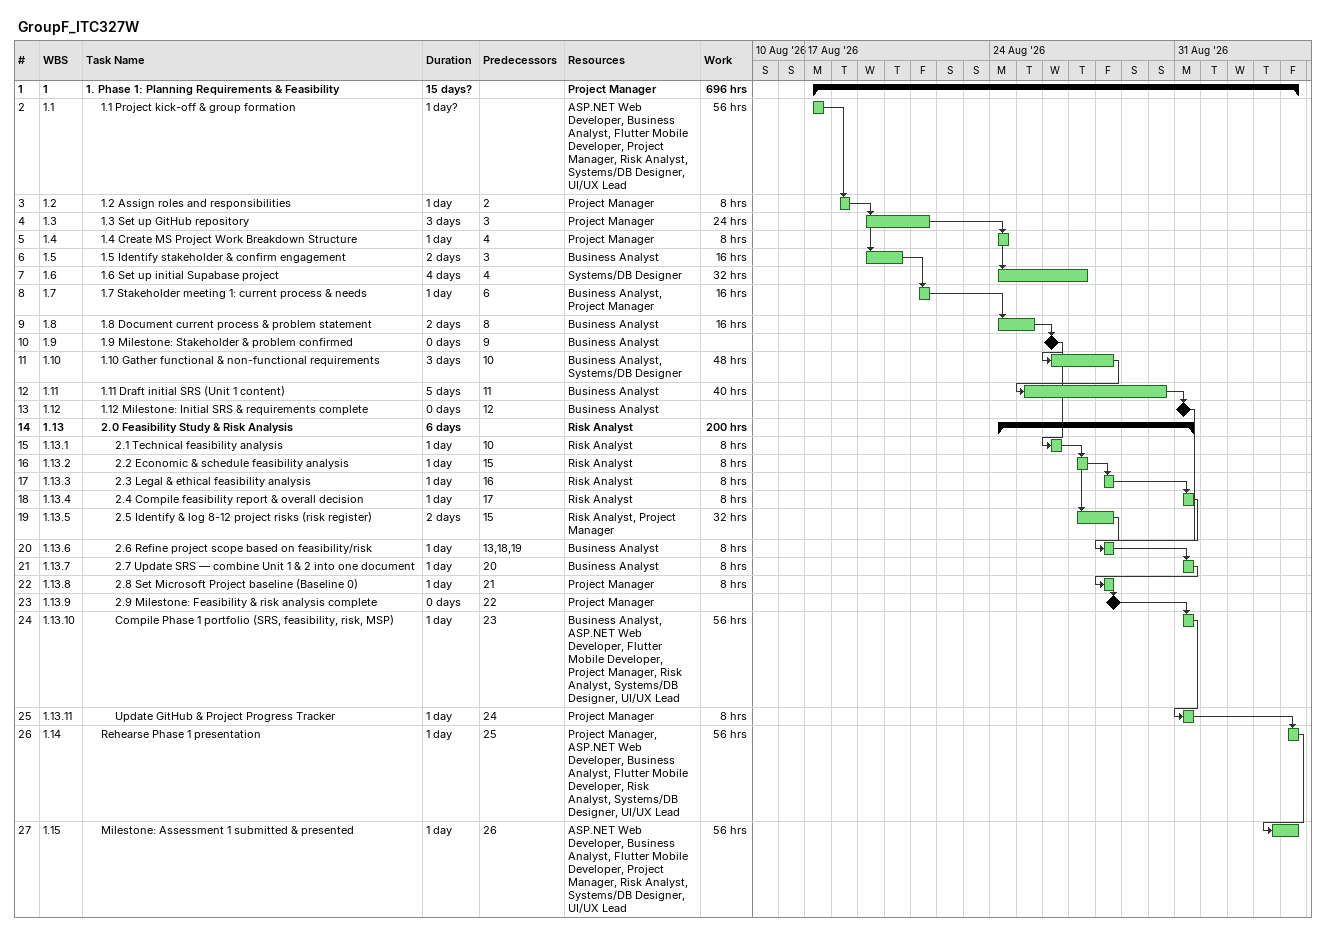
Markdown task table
GroupF_ITC327W

| ID | WBS | Task | Duration | Start | Finish | Predecessors | Resources | Work (h) |
|---|---|---|---|---|---|---|---|---|
| 1 | 1 | **1. Phase 1: Planning Requirements & Feasibility** | 15d? | 2026-08-17 | 2026-09-04 |  | Project Manager | 696 |
| 2 | 1.1 | 1.1 Project kick-off & group formation | 1d? | 2026-08-17 | 2026-08-17 |  | ASP.NET Web Developer, Business Analyst, Flutter Mobile Developer, Project Manager, Risk Analyst, Systems/DB Designer, UI/UX Lead | 56 |
| 3 | 1.2 | 1.2 Assign roles and responsibilities | 1d | 2026-08-18 | 2026-08-18 | 2 | Project Manager | 8 |
| 4 | 1.3 | 1.3 Set up GitHub repository | 3d | 2026-08-19 | 2026-08-21 | 3 | Project Manager | 24 |
| 5 | 1.4 | 1.4 Create MS Project Work Breakdown Structure | 1d | 2026-08-24 | 2026-08-24 | 4 | Project Manager | 8 |
| 6 | 1.5 | 1.5 Identify stakeholder & confirm engagement | 2d | 2026-08-19 | 2026-08-20 | 3 | Business Analyst | 16 |
| 7 | 1.6 | 1.6 Set up initial Supabase project | 4d | 2026-08-24 | 2026-08-27 | 4 | Systems/DB Designer | 32 |
| 8 | 1.7 | 1.7 Stakeholder meeting 1: current process & needs | 1d | 2026-08-21 | 2026-08-21 | 6 | Business Analyst, Project Manager | 16 |
| 9 | 1.8 | 1.8 Document current process & problem statement | 2d | 2026-08-24 | 2026-08-25 | 8 | Business Analyst | 16 |
| 10 | 1.9 | 1.9 Milestone: Stakeholder & problem confirmed | 0d | 2026-08-26 | 2026-08-26 | 9 | Business Analyst |  |
| 11 | 1.10 | 1.10 Gather functional & non-functional requirements | 3d | 2026-08-26 | 2026-08-28 | 10 | Business Analyst, Systems/DB Designer | 48 |
| 12 | 1.11 | 1.11 Draft initial SRS (Unit 1 content) | 5d | 2026-08-25 | 2026-08-30 | 11 | Business Analyst | 40 |
| 13 | 1.12 | 1.12 Milestone: Initial SRS & requirements complete | 0d | 2026-08-31 | 2026-08-31 | 12 | Business Analyst |  |
| 14 | 1.13 | **2.0 Feasibility Study & Risk Analysis** | 6d | 2026-08-24 | 2026-08-31 |  | Risk Analyst | 200 |
| 15 | 1.13.1 | 2.1 Technical feasibility analysis | 1d | 2026-08-26 | 2026-08-26 | 10 | Risk Analyst | 8 |
| 16 | 1.13.2 | 2.2 Economic & schedule feasibility analysis | 1d | 2026-08-27 | 2026-08-27 | 15 | Risk Analyst | 8 |
| 17 | 1.13.3 | 2.3 Legal & ethical feasibility analysis | 1d | 2026-08-28 | 2026-08-28 | 16 | Risk Analyst | 8 |
| 18 | 1.13.4 | 2.4 Compile feasibility report & overall decision | 1d | 2026-08-31 | 2026-08-31 | 17 | Risk Analyst | 8 |
| 19 | 1.13.5 | 2.5 Identify & log 8-12 project risks (risk register) | 2d | 2026-08-27 | 2026-08-28 | 15 | Risk Analyst, Project Manager | 32 |
| 20 | 1.13.6 | 2.6 Refine project scope based on feasibility/risk | 1d | 2026-08-28 | 2026-08-28 | 13, 18, 19 | Business Analyst | 8 |
| 21 | 1.13.7 | 2.7 Update SRS — combine Unit 1 & 2 into one document | 1d | 2026-08-31 | 2026-08-31 | 20 | Business Analyst | 8 |
| 22 | 1.13.8 | 2.8 Set Microsoft Project baseline (Baseline 0) | 1d | 2026-08-28 | 2026-08-28 | 21 | Project Manager | 8 |
| 23 | 1.13.9 | 2.9 Milestone: Feasibility & risk analysis complete | 0d | 2026-08-28 | 2026-08-28 | 22 | Project Manager |  |
| 24 | 1.13.10 | Compile Phase 1 portfolio (SRS, feasibility, risk, MSP) | 1d | 2026-08-31 | 2026-08-31 | 23 | Business Analyst, ASP.NET Web Developer, Flutter Mobile Developer, Project Manager, Risk Analyst, Systems/DB Designer, UI/UX Lead | 56 |
| 25 | 1.13.11 | Update GitHub & Project Progress Tracker | 1d | 2026-08-31 | 2026-08-31 | 24 | Project Manager | 8 |
| 26 | 1.14 | Rehearse Phase 1 presentation | 1d | 2026-09-04 | 2026-09-04 | 25 | Project Manager, ASP.NET Web Developer, Business Analyst, Flutter Mobile Developer, Risk Analyst, Systems/DB Designer, UI/UX Lead | 56 |
| 27 | 1.15 | Milestone: Assessment 1 submitted & presented | 1d | 2026-09-03 | 2026-09-04 | 26 | ASP.NET Web Developer, Business Analyst, Flutter Mobile Developer, Project Manager, Risk Analyst, Systems/DB Designer, UI/UX Lead | 56 |
